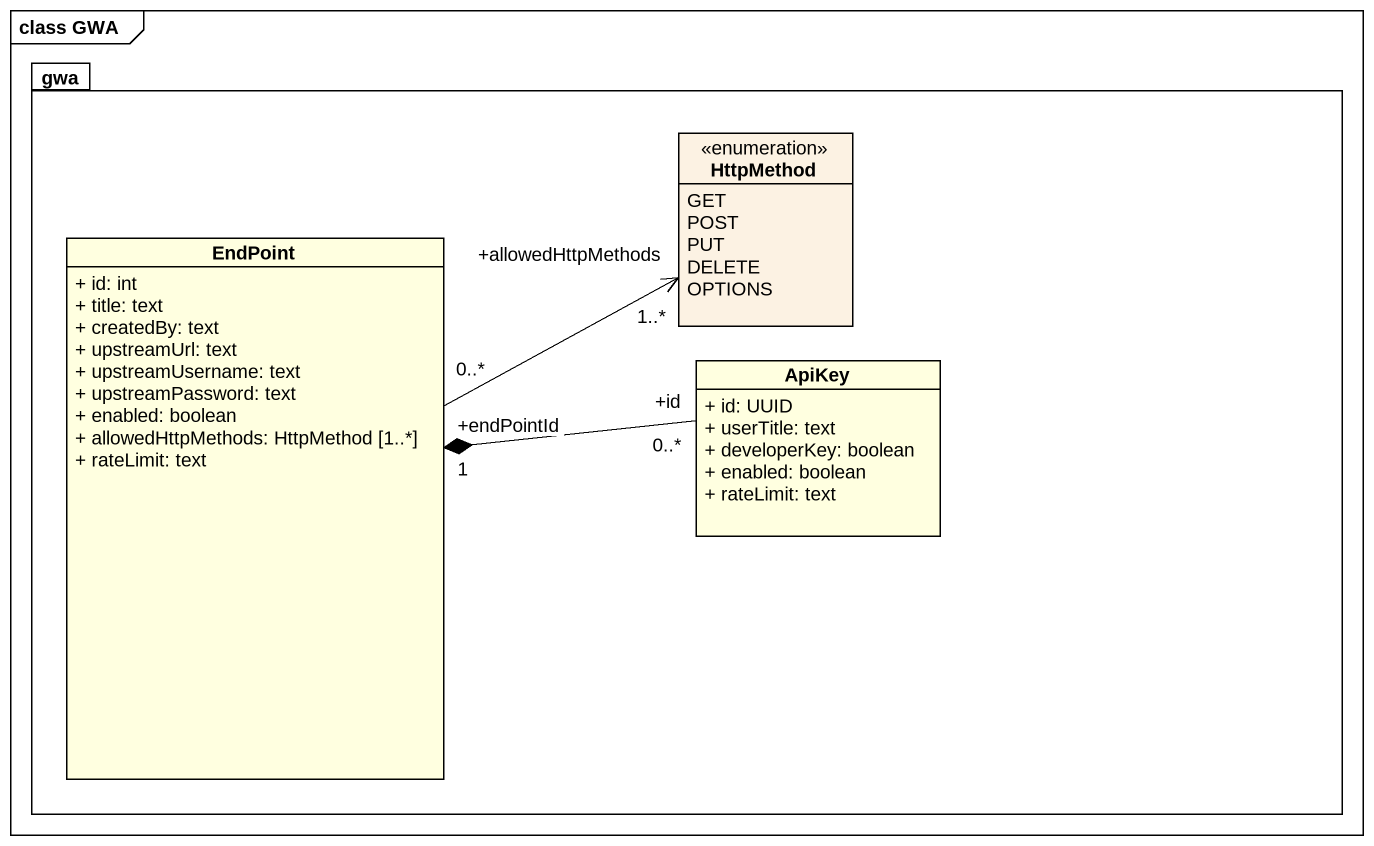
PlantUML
@startuml
mainframe class GWA
hide circle
hide empty members
skinparam classAttributeIconSize 0
package gwa {
  enum HttpMethod {
    GET
    POST
    PUT
    DELETE
    OPTIONS
  }
  class EndPoint #FFFFE0 {
    + id: int
    + title: text
    + createdBy: text
    + upstreamUrl: text
    + upstreamUsername: text
    + upstreamPassword: text
    + enabled: boolean
    + allowedHttpMethods: HttpMethod [1..*]
    + rateLimit: text
  }
  class ApiKey #FFFFE0 {
    + id: UUID
    + userTitle: text
    + developerKey: boolean
    + enabled: boolean
    + rateLimit: text
  }
}
EndPoint "0..*" -right-> "+allowedHttpMethods\n1..*" HttpMethod
ApiKey "+id\n0..*" -left-* "+endPointId\n1" EndPoint
@enduml
